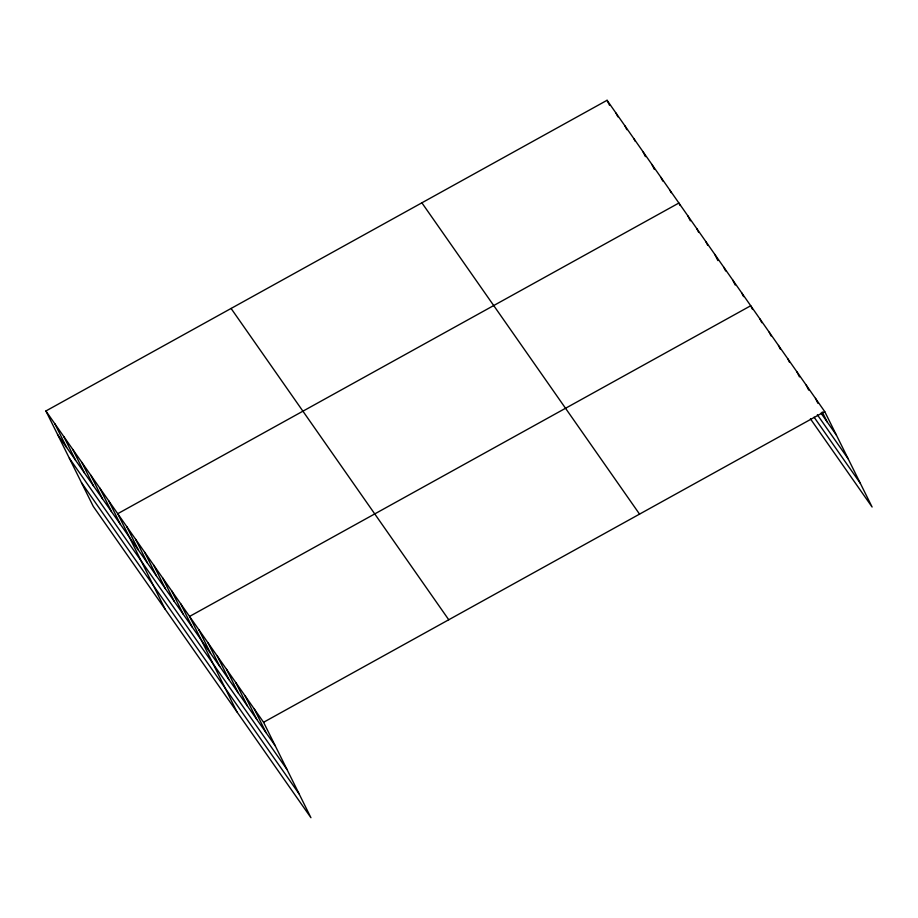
<?xml version="1.0" encoding="UTF-8"?>
<svg xmlns="http://www.w3.org/2000/svg" width="918" height="918" viewBox="0 0 918 918"><rect width="100%" height="100%" fill="white"/><g stroke="black" fill="none" stroke-linecap="round" stroke-linejoin="round"><path stroke-width="1.38" d="M45.9 410.977L263.569 722.282L310.938 817.708L93.269 506.403L45.9 410.977L607.062 100.291L824.731 411.597L872.1 507.023L810.422 418.826M263.569 722.282L824.731 411.597M821.002 413.111L836.424 435.155M817.364 414.775L848.198 458.874M814.071 417.162L860.327 483.316M421.878 202.821L639.548 514.126M231.084 308.448L448.753 619.753M57.593 434.535L275.262 745.841M69.366 458.243L287.036 769.559M81.495 482.684L299.165 793.99M815.482 398.366L817.938 403.335M822.253 412.01L827.175 421.924M806.222 385.135L808.689 390.104M796.973 371.905L799.44 376.873M787.724 358.674L789.572 362.392M778.475 345.443L780.323 349.161M769.227 332.213L771.074 335.931M759.978 318.982L761.814 322.7M752.565 309.469L750.717 305.751L189.567 616.437L236.936 711.863M741.744 292.911L743.591 296.629M732.759 280.07L735.226 285.028M723.786 267.23L725.633 270.948M714.801 254.389L717.887 260.586M705.827 241.549L707.675 245.267M696.854 228.708L698.69 232.426M687.869 215.868L690.336 220.825M680.123 205.506L678.895 203.027L117.733 513.701L165.102 609.127M669.91 190.187L671.138 192.665M660.937 177.335L662.785 181.064M651.952 164.494L654.419 169.463M642.979 151.654L645.434 156.622M633.994 138.813L635.233 141.292M625.02 125.973L626.868 129.69M616.035 113.132L617.883 116.85M607.062 100.291L609.518 105.249M254.32 709.052L266.013 732.61M245.072 695.821L256.765 719.379M235.811 682.59L247.516 706.149M226.562 669.36L238.255 692.918M217.314 656.129L229.007 679.687M208.065 642.898L219.758 666.457M198.816 629.668L210.509 653.226M180.582 603.596L192.275 627.155M171.609 590.756L183.302 614.314M162.624 577.915L174.317 601.474M153.65 565.075L165.343 588.633M144.665 552.234L156.358 575.781M135.692 539.382L147.385 562.941M126.707 526.542L138.4 550.1M108.749 500.861L120.442 524.419M99.775 488.02L111.468 511.578M90.79 475.18L102.483 498.738M81.817 462.339L93.51 485.897M72.832 449.499L84.536 473.057M63.858 436.658L75.551 460.216M54.873 423.818L66.578 447.376"/></g></svg>
